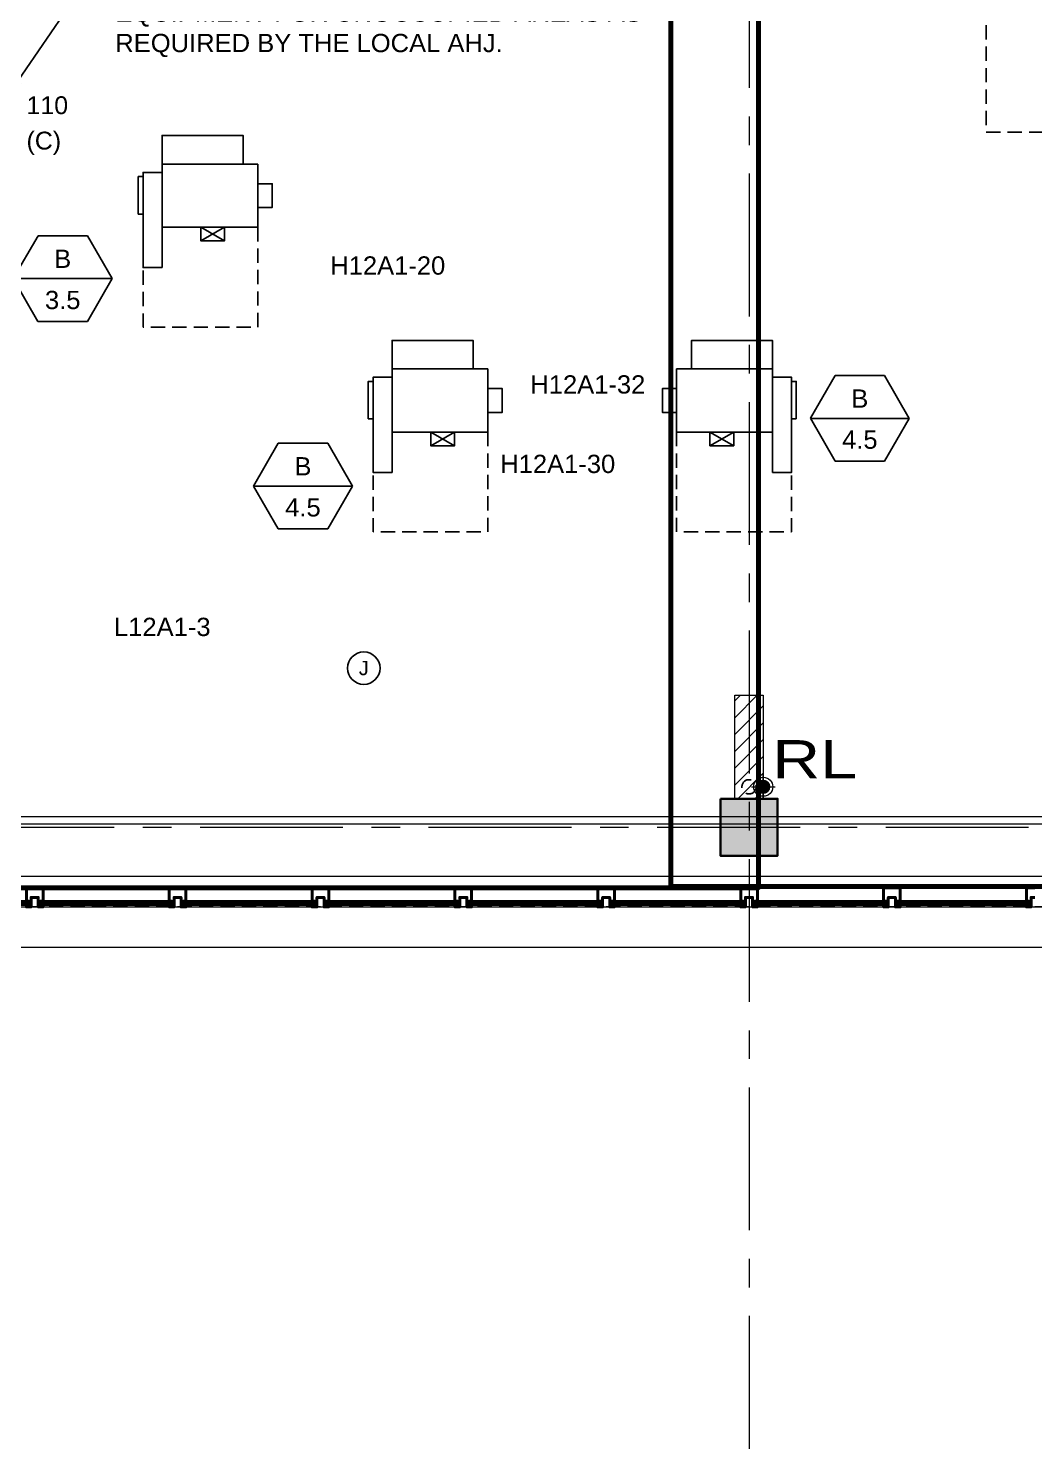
# Model space of a CAD drawing. Header units: inches. Extents: x -26575 to 27, y -11337 to 2257.
# Drawn here: x -24244 to -23821, y -244 to 350 of the extents above; entities that cross this region are included whole.
import ezdxf
from ezdxf import colors
from ezdxf.entities.mleader import LeaderData, LeaderLine
from ezdxf.enums import TextEntityAlignment as Align
from ezdxf.math import Vec2, Vec3

# ---------------------------------------------------------------- set-up
doc = ezdxf.new("R2010")
doc.units = ezdxf.units.IN
doc.header["$LTSCALE"] = 48
doc.header["$MEASUREMENT"] = 0
for name, pattern in [('A106$0$CENTER', [2, 1.25, -0.25, 0.25, -0.25]), ('A112$0$CENTER', [2, 1.25, -0.25, 0.25, -0.25]), ('CENTER2', [1.125, 0.75, -0.125, 0.125, -0.125]), ('HIDDEN2', [0.1875, 0.125, -0.0625]), ('NB - 12th floor_plan$0$HIDDEN2', [0.1875, 0.125, -0.0625])]:
    doc.linetypes.add(name, pattern=pattern)
for name, color, linetype in [('A106$0$A-ANNO-PATT-1-12', 8, 'Continuous'), ('A106$0$A-ANNO-TEXT', 8, 'Continuous'), ('A106$0$A-FLOR-AWNG', 8, 'Continuous'), ('A106$0$A-FLOR-SLAB', 8, 'Continuous'), ('A106$0$A-FLOR-SLEEVE', 8, 'Continuous'), ('A106$0$A-GLAZ', 8, 'Continuous'), ('A106$0$A-GRID-GRD1-12', 8, 'CENTER2'), ('A106$0$A-GRID-GRDP0-15', 8, 'Continuous'), ('A106$0$A-ROOF-LEAD-3-12', 8, 'Continuous'), ('A112$0$A-ANNO-PATT-1-12', 8, 'Continuous'), ('A112$0$A-COLS-COL1-12', 8, 'Continuous'), ('A112$0$A-FLOR-AWNG', 8, 'Continuous'), ('A112$0$A-FLOR-SLAB', 8, 'Continuous'), ('A112$0$A-FLOR-SLEEVE', 8, 'Continuous'), ('A112$0$A-GLAZ', 8, 'Continuous'), ('A112$0$A-GRID-GRD1-12', 8, 'Continuous'), ('A112$0$A-GRID-GRDP0-15', 8, 'Continuous'), ('A112$0$A-ROOF-LEAD-3-12', 8, 'A112$0$CENTER'), ('A612$0$A-CLNG-SFFT', 8, 'Continuous'), ('A612$0$A-COLS-COL1-12', 8, 'Continuous'), ('A612$0$A-FLOR-SLEEVE', 8, 'Continuous'), ('A612$0$A-SHAD-PAT1', 8, 'Continuous'), ('ANNTEXT', 6, 'Continuous'), ('E-Anno-Note', 6, 'Continuous'), ('E-FIRE', 234, 'Continuous'), ('E-Powr-Circ', 232, 'Continuous'), ('E-Powr-Devc @ 96', 233, 'Continuous'), ('E-TEXT', 6, 'Continuous'), ('M-HVAC-blck', 6, 'Continuous'), ('M-HVAC-clrn', 1, 'HIDDEN2'), ('M-HVAC-EQPM-FPTD', 94, 'Continuous'), ('M-HVAC-FUTR', 4, 'HIDDEN2'), ('M-HVAC-Supp', 93, 'Continuous'), ('M-HVAC-TEXT', 6, 'Continuous'), ('NB - 12th floor_plan$0$STCCOLS1', 1, 'NB - 12th floor_plan$0$HIDDEN2'), ('NB - 12th floor_plan$0$STFIN1', 1, 'NB - 12th floor_plan$0$HIDDEN2'), ('NB - 12th floor_plan$0$STWETSTACK', 1, 'NB - 12th floor_plan$0$HIDDEN2'), ('XREF', 7, 'Continuous')]:
    doc.layers.add(name, color=color, linetype=linetype)
doc.layers.add('E-Fire-Covr', color=240, linetype='Continuous', lineweight=70, plot=False)
doc.styles.add('A106$0$style-Arial', font='arial.ttf')
doc.styles.add('M08', font='arial.ttf', dxfattribs={"height": 7.68})
doc.styles.add('MAMEP ANNO', font='arial.ttf', dxfattribs={"height": 0.078125})
doc.styles.get("Standard").update_dxf_attribs({"font": 'simplex.shx'})
doc.dimstyles.get("Standard").update_dxf_attribs({"dimtxt": 0.18, "dimasz": 0.125, "dimexe": 0.18, "dimexo": 0.0625, "dimgap": 0.09, "dimtad": 0, "dimtih": 1, "dimtoh": 1, "dimdec": 4, "dimzin": 0, "dimdsep": 46, "dimtxsty": 'Standard', "dimcen": 0.09, "dimadec": 0, "dimazin": 0, "dimtfac": 1, "dimtdec": 4, "dimtofl": 0, "dimtmove": 0, "dimatfit": 3, "dimfxl": 1, "dimtolj": 1, "dimtzin": 0, "dimarcsym": 0})

# ---------------------------------------------------------------- blocks, each defined once
blk = doc.blocks.new('A106$0$CW10_2')
at = {"layer": 'A106$0$A-GLAZ', "linetype": 'Continuous', "lineweight": 40}
for p, q in [((-117.25, -5.75), (-117.25, -7)), ((-117.25, -5.75), (-62.75, -5.75)), ((-62.75, -5.75), (-62.75, -7)), ((-2.75, -5.75), (-57.25, -5.75)), ((-57.25, -5.75), (-57.25, -7)), ((-2.75, -5.75), (-2.75, -7)), ((-117.25, -7), (-62.75, -7)), ((-2.75, -7), (-57.25, -7))]:
    blk.add_line(p, q, dxfattribs=at)
at = {"layer": 'A106$0$A-GLAZ', "linetype": 'Continuous', "lineweight": 0}
for p, q in [((-116.5, 0), (-63.5, 0)), ((-3.5, 0), (-56.5, 0)), ((-117.25, -6.25), (-62.75, -6.25)), ((-117.25, -6.75), (-62.75, -6.75)), ((-2.75, -6.25), (-57.25, -6.25)), ((-2.75, -6.75), (-57.25, -6.75))]:
    blk.add_line(p, q, dxfattribs=at)
at = {"layer": 'A106$0$A-GLAZ', "linetype": 'Continuous', "lineweight": 40, "flags": 128}
for points in [[(0, -4), (-1.5, -4), (-1.5, -8), (-3.5, -8), (-3.5, -7.25), (-2.5, -7.25), (-2.5, -5.5), (-3.5, -5.5), (-3.5, 0), (0, 0)], [(-120, -4), (-118.5, -4), (-118.5, -8), (-116.5, -8), (-116.5, -7.25), (-117.5, -7.25), (-117.5, -5.5), (-116.5, -5.5), (-116.5, 0), (-120, 0)], [(-60, -4), (-61.5, -4), (-61.5, -8), (-63.5, -8), (-63.5, -7.25), (-62.5, -7.25), (-62.5, -5.5), (-63.5, -5.5), (-63.5, 0), (-60, 0)], [(-60, -4), (-58.5, -4), (-58.5, -8), (-56.5, -8), (-56.5, -7.25), (-57.5, -7.25), (-57.5, -5.5), (-56.5, -5.5), (-56.5, 0), (-60, 0)]]:
    blk.add_lwpolyline(points, dxfattribs=at)
blk = doc.blocks.new('*D358', base_point=(0, 0))
at = {"layer": 'A106$0$A-FLOR-SLEEVE', "linetype": 'Continuous', "lineweight": 0}
for p, q in [((0, -5), (0, 5)), ((-5, 0), (5, 0))]:
    blk.add_line(p, q, dxfattribs=at)
blk = doc.blocks.new('*U357')
at = {"layer": 'A106$0$A-FLOR-SLEEVE', "linetype": 'Continuous', "lineweight": 13}
blk.add_circle((0, 0), 4, dxfattribs=at)
at = {"layer": 'A106$0$A-FLOR-SLEEVE', "linetype": 'Continuous', "lineweight": 0}
blk.add_blockref('*D358', (0, 0), dxfattribs=at)
blk = doc.blocks.new('A106')
at = {"layer": 'A106$0$A-ROOF-LEAD-3-12', "lineweight": 13}
h = blk.add_hatch(color=256, dxfattribs=at)
edge = h.paths.add_edge_path()
edge.add_arc((-23935.02, 31.59), 3, 0, 360)
at = {"layer": 'A106$0$A-ANNO-PATT-1-12', "lineweight": 30}
blk.add_solid([(-23929.02, 2.59), (-23929.02, 26.59), (-23953.02, 2.59), (-23953.02, 26.59)], dxfattribs=at)
at = {"layer": 'A106$0$A-FLOR-AWNG', "lineweight": 0}
for p in [(-23011.02, -35.91), (-24108.81, -35.91)]:
    blk.add_line(p, (-24602.52, -35.91), dxfattribs=at)
at = {"layer": 'A106$0$A-FLOR-SLAB', "lineweight": 0, "flags": 128}
blk.add_lwpolyline([(-23869.27, 1530.35), (-21072.77, 1530.34), (-21072.77, -6.15), (-22489.27, -6.15), (-22489.27, 53.84), (-22872.77, 53.84), (-22872.77, -6.15), (-24409.27, -6.15)], dxfattribs=at)
at = {"layer": 'A106$0$A-GLAZ', "lineweight": 0}
for p, q in [((-24177.52, -10.9), (-24124.52, -10.9)), ((-24108.81, -10.9), (-24117.52, -10.9)), ((-24178.27, -17.15), (-24123.77, -17.15)), ((-24178.27, -17.65), (-24123.77, -17.65)), ((-24108.81, -17.15), (-24118.27, -17.15)), ((-24108.81, -17.65), (-24118.27, -17.65)), ((-24422.02, -18.9), (-23010.02, -18.9)), ((-24422.02, -18.9), (-24108.81, -18.9))]:
    blk.add_line(p, q, dxfattribs=at)
at = {"layer": 'A106$0$A-GLAZ', "lineweight": 40}
for p, q in [((-24178.27, -16.65), (-24178.27, -17.9)), ((-24178.27, -16.65), (-24123.77, -16.65)), ((-24123.77, -16.65), (-24123.77, -17.9)), ((-24108.81, -16.65), (-24118.27, -16.65)), ((-24118.27, -16.65), (-24118.27, -17.9)), ((-24178.27, -17.9), (-24123.77, -17.9)), ((-24108.81, -17.9), (-24118.27, -17.9))]:
    blk.add_line(p, q, dxfattribs=at)
at = {"layer": 'A106$0$A-GLAZ', "lineweight": 40, "flags": 128}
for points in [[(-24181.02, -14.9), (-24179.52, -14.9), (-24179.52, -18.9), (-24177.52, -18.9), (-24177.52, -18.15), (-24178.52, -18.15), (-24178.52, -16.4), (-24177.52, -16.4), (-24177.52, -10.9), (-24181.02, -10.9)], [(-24121.02, -14.9), (-24122.52, -14.9), (-24122.52, -18.9), (-24124.52, -18.9), (-24124.52, -18.15), (-24123.52, -18.15), (-24123.52, -16.4), (-24124.52, -16.4), (-24124.52, -10.9), (-24121.02, -10.9)], [(-24121.02, -14.9), (-24119.52, -14.9), (-24119.52, -18.9), (-24117.52, -18.9), (-24117.52, -18.15), (-24118.52, -18.15), (-24118.52, -16.4), (-24117.52, -16.4), (-24117.52, -10.9), (-24121.02, -10.9)]]:
    blk.add_lwpolyline(points, dxfattribs=at)
at = {"layer": 'A106$0$A-GRID-GRD1-12', "linetype": 'A106$0$CENTER', "lineweight": 0}
blk.add_line((-24363.6, 14.59), (-20442.35, 14.59), dxfattribs=at)
at = {"layer": 'A106$0$A-GRID-GRDP0-15', "linetype": 'A106$0$CENTER', "lineweight": 0}
blk.add_line((-23941.02, 2113.24), (-23941.02, -676.9), dxfattribs=at)
at = {"layer": 'A106$0$A-FLOR-SLEEVE', "lineweight": 13}
blk.add_blockref('*U357', (-23935.02, 31.59), dxfattribs=at)
at = {"layer": 'A106$0$A-GLAZ', "lineweight": 40}
for p in [(-24181.02, -10.9), (-24061.02, -10.9), (-23941.02, -10.9), (-23821.02, -10.9)]:
    blk.add_blockref('A106$0$CW10_2', p, dxfattribs=at)
at = {"layer": 'A106$0$A-ANNO-TEXT', "lineweight": 13, "style": 'A106$0$style-Arial', "width": 1.246875}
blk.add_text('RL', height=16, dxfattribs=at).set_placement((-23931.27, 51.2, 0.21), align=Align.TOP_LEFT)
blk = doc.blocks.new('A112')
at = {"layer": 'A112$0$A-ROOF-LEAD-3-12', "lineweight": 13}
h = blk.add_hatch(color=256, dxfattribs=at)
edge = h.paths.add_edge_path()
edge.add_arc((-23935.02, 31.59), 3, 0, 360)
at = {"layer": 'A112$0$A-ANNO-PATT-1-12', "lineweight": 30}
blk.add_solid([(-23929.02, 2.59), (-23929.02, 26.59), (-23953.02, 2.59), (-23953.02, 26.59)], dxfattribs=at)
at = {"layer": 'A112$0$A-COLS-COL1-12', "lineweight": 30}
blk.add_3dface([(-23953.02, 26.59), (-23929.02, 26.59), (-23929.02, 2.59), (-23953.02, 2.59)], dxfattribs=at)
at = {"layer": 'A112$0$A-FLOR-AWNG', "lineweight": 0}
for p in [(-23011.02, -35.91), (-24108.81, -35.91)]:
    blk.add_line(p, (-24602.52, -35.91), dxfattribs=at)
at = {"layer": 'A112$0$A-FLOR-SLAB', "lineweight": 0, "flags": 128}
blk.add_lwpolyline([(-23869.27, 1530.35), (-21072.77, 1530.34), (-21072.77, -6.15), (-22489.27, -6.15), (-22489.27, 53.84), (-22872.77, 53.84), (-22872.77, -6.15), (-24409.27, -6.15)], dxfattribs=at)
at = {"layer": 'A112$0$A-FLOR-SLEEVE', "lineweight": 0}
for p, q in [((-23935.02, 26.59), (-23935.02, 36.59)), ((-23940.02, 31.59), (-23930.02, 31.59))]:
    blk.add_line(p, q, dxfattribs=at)
at = {"layer": 'A112$0$A-FLOR-SLEEVE', "lineweight": 13}
blk.add_circle((-23935.02, 31.59), 4, dxfattribs=at)
at = {"layer": 'A112$0$A-GLAZ', "lineweight": 0}
for p, q in [((-24184.52, -10.9), (-24237.52, -10.9)), ((-24177.52, -10.9), (-24124.52, -10.9)), ((-24177.52, -10.9), (-24124.52, -10.9)), ((-24108.81, -10.9), (-24117.52, -10.9)), ((-24064.52, -10.9), (-24117.52, -10.9)), ((-24057.52, -10.9), (-24004.52, -10.9)), ((-23944.52, -10.9), (-23997.52, -10.9)), ((-23937.52, -10.9), (-23884.52, -10.9)), ((-23824.52, -10.9), (-23877.52, -10.9)), ((-24183.77, -17.15), (-24238.27, -17.15)), ((-24183.77, -17.65), (-24238.27, -17.65)), ((-24178.27, -17.15), (-24123.77, -17.15)), ((-24178.27, -17.15), (-24123.77, -17.15)), ((-24178.27, -17.65), (-24123.77, -17.65)), ((-24178.27, -17.65), (-24123.77, -17.65)), ((-24108.81, -17.15), (-24118.27, -17.15)), ((-24063.77, -17.15), (-24118.27, -17.15)), ((-24108.81, -17.65), (-24118.27, -17.65)), ((-24063.77, -17.65), (-24118.27, -17.65)), ((-24058.27, -17.15), (-24003.77, -17.15)), ((-24058.27, -17.65), (-24003.77, -17.65)), ((-23943.77, -17.15), (-23998.27, -17.15)), ((-23943.77, -17.65), (-23998.27, -17.65)), ((-23938.27, -17.15), (-23883.77, -17.15)), ((-23938.27, -17.65), (-23883.77, -17.65)), ((-23823.77, -17.15), (-23878.27, -17.15)), ((-23823.77, -17.65), (-23878.27, -17.65)), ((-24422.02, -18.9), (-23010.02, -18.9)), ((-24422.02, -18.9), (-24108.81, -18.9))]:
    blk.add_line(p, q, dxfattribs=at)
at = {"layer": 'A112$0$A-GLAZ', "lineweight": 40}
for p, q in [((-24183.77, -16.65), (-24238.27, -16.65)), ((-24238.27, -16.65), (-24238.27, -17.9)), ((-24183.77, -16.65), (-24183.77, -17.9)), ((-24178.27, -16.65), (-24178.27, -17.9)), ((-24178.27, -16.65), (-24123.77, -16.65)), ((-24178.27, -16.65), (-24178.27, -17.9)), ((-24178.27, -16.65), (-24123.77, -16.65)), ((-24123.77, -16.65), (-24123.77, -17.9)), ((-24123.77, -16.65), (-24123.77, -17.9)), ((-24108.81, -16.65), (-24118.27, -16.65)), ((-24118.27, -16.65), (-24118.27, -17.9)), ((-24063.77, -16.65), (-24118.27, -16.65)), ((-24118.27, -16.65), (-24118.27, -17.9)), ((-24063.77, -16.65), (-24063.77, -17.9)), ((-24058.27, -16.65), (-24058.27, -17.9)), ((-24058.27, -16.65), (-24003.77, -16.65)), ((-24003.77, -16.65), (-24003.77, -17.9)), ((-23943.77, -16.65), (-23998.27, -16.65)), ((-23998.27, -16.65), (-23998.27, -17.9)), ((-23943.77, -16.65), (-23943.77, -17.9)), ((-23938.27, -16.65), (-23938.27, -17.9)), ((-23938.27, -16.65), (-23883.77, -16.65)), ((-23883.77, -16.65), (-23883.77, -17.9)), ((-23823.77, -16.65), (-23878.27, -16.65)), ((-23878.27, -16.65), (-23878.27, -17.9)), ((-23823.77, -16.65), (-23823.77, -17.9)), ((-24183.77, -17.9), (-24238.27, -17.9)), ((-24178.27, -17.9), (-24123.77, -17.9)), ((-24178.27, -17.9), (-24123.77, -17.9)), ((-24108.81, -17.9), (-24118.27, -17.9)), ((-24063.77, -17.9), (-24118.27, -17.9)), ((-24058.27, -17.9), (-24003.77, -17.9)), ((-23943.77, -17.9), (-23998.27, -17.9)), ((-23938.27, -17.9), (-23883.77, -17.9)), ((-23823.77, -17.9), (-23878.27, -17.9))]:
    blk.add_line(p, q, dxfattribs=at)
at = {"layer": 'A112$0$A-GLAZ', "lineweight": 40, "flags": 128}
for points in [[(-24241.02, -14.9), (-24242.52, -14.9), (-24242.52, -18.9), (-24244.52, -18.9), (-24244.52, -18.15), (-24243.52, -18.15), (-24243.52, -16.4), (-24244.52, -16.4), (-24244.52, -10.9), (-24241.02, -10.9)], [(-24241.02, -14.9), (-24239.52, -14.9), (-24239.52, -18.9), (-24237.52, -18.9), (-24237.52, -18.15), (-24238.52, -18.15), (-24238.52, -16.4), (-24237.52, -16.4), (-24237.52, -10.9), (-24241.02, -10.9)], [(-24181.02, -14.9), (-24182.52, -14.9), (-24182.52, -18.9), (-24184.52, -18.9), (-24184.52, -18.15), (-24183.52, -18.15), (-24183.52, -16.4), (-24184.52, -16.4), (-24184.52, -10.9), (-24181.02, -10.9)], [(-24181.02, -14.9), (-24179.52, -14.9), (-24179.52, -18.9), (-24177.52, -18.9), (-24177.52, -18.15), (-24178.52, -18.15), (-24178.52, -16.4), (-24177.52, -16.4), (-24177.52, -10.9), (-24181.02, -10.9)], [(-24181.02, -14.9), (-24179.52, -14.9), (-24179.52, -18.9), (-24177.52, -18.9), (-24177.52, -18.15), (-24178.52, -18.15), (-24178.52, -16.4), (-24177.52, -16.4), (-24177.52, -10.9), (-24181.02, -10.9)], [(-24121.02, -14.9), (-24122.52, -14.9), (-24122.52, -18.9), (-24124.52, -18.9), (-24124.52, -18.15), (-24123.52, -18.15), (-24123.52, -16.4), (-24124.52, -16.4), (-24124.52, -10.9), (-24121.02, -10.9)], [(-24121.02, -14.9), (-24122.52, -14.9), (-24122.52, -18.9), (-24124.52, -18.9), (-24124.52, -18.15), (-24123.52, -18.15), (-24123.52, -16.4), (-24124.52, -16.4), (-24124.52, -10.9), (-24121.02, -10.9)], [(-24121.02, -14.9), (-24119.52, -14.9), (-24119.52, -18.9), (-24117.52, -18.9), (-24117.52, -18.15), (-24118.52, -18.15), (-24118.52, -16.4), (-24117.52, -16.4), (-24117.52, -10.9), (-24121.02, -10.9)], [(-24121.02, -14.9), (-24119.52, -14.9), (-24119.52, -18.9), (-24117.52, -18.9), (-24117.52, -18.15), (-24118.52, -18.15), (-24118.52, -16.4), (-24117.52, -16.4), (-24117.52, -10.9), (-24121.02, -10.9)], [(-24061.02, -14.9), (-24062.52, -14.9), (-24062.52, -18.9), (-24064.52, -18.9), (-24064.52, -18.15), (-24063.52, -18.15), (-24063.52, -16.4), (-24064.52, -16.4), (-24064.52, -10.9), (-24061.02, -10.9)], [(-24061.02, -14.9), (-24059.52, -14.9), (-24059.52, -18.9), (-24057.52, -18.9), (-24057.52, -18.15), (-24058.52, -18.15), (-24058.52, -16.4), (-24057.52, -16.4), (-24057.52, -10.9), (-24061.02, -10.9)], [(-24001.02, -14.9), (-24002.52, -14.9), (-24002.52, -18.9), (-24004.52, -18.9), (-24004.52, -18.15), (-24003.52, -18.15), (-24003.52, -16.4), (-24004.52, -16.4), (-24004.52, -10.9), (-24001.02, -10.9)], [(-24001.02, -14.9), (-23999.52, -14.9), (-23999.52, -18.9), (-23997.52, -18.9), (-23997.52, -18.15), (-23998.52, -18.15), (-23998.52, -16.4), (-23997.52, -16.4), (-23997.52, -10.9), (-24001.02, -10.9)], [(-23941.02, -14.9), (-23942.52, -14.9), (-23942.52, -18.9), (-23944.52, -18.9), (-23944.52, -18.15), (-23943.52, -18.15), (-23943.52, -16.4), (-23944.52, -16.4), (-23944.52, -10.9), (-23941.02, -10.9)], [(-23941.02, -14.9), (-23939.52, -14.9), (-23939.52, -18.9), (-23937.52, -18.9), (-23937.52, -18.15), (-23938.52, -18.15), (-23938.52, -16.4), (-23937.52, -16.4), (-23937.52, -10.9), (-23941.02, -10.9)], [(-23881.02, -14.9), (-23882.52, -14.9), (-23882.52, -18.9), (-23884.52, -18.9), (-23884.52, -18.15), (-23883.52, -18.15), (-23883.52, -16.4), (-23884.52, -16.4), (-23884.52, -10.9), (-23881.02, -10.9)], [(-23881.02, -14.9), (-23879.52, -14.9), (-23879.52, -18.9), (-23877.52, -18.9), (-23877.52, -18.15), (-23878.52, -18.15), (-23878.52, -16.4), (-23877.52, -16.4), (-23877.52, -10.9), (-23881.02, -10.9)], [(-23821.02, -14.9), (-23822.52, -14.9), (-23822.52, -18.9), (-23824.52, -18.9), (-23824.52, -18.15), (-23823.52, -18.15), (-23823.52, -16.4), (-23824.52, -16.4), (-23824.52, -10.9), (-23821.02, -10.9)]]:
    blk.add_lwpolyline(points, dxfattribs=at)
at = {"layer": 'A112$0$A-GRID-GRD1-12', "linetype": 'A112$0$CENTER', "lineweight": 0}
blk.add_line((-24363.6, 14.59), (-20442.35, 14.59), dxfattribs=at)
at = {"layer": 'A112$0$A-GRID-GRDP0-15', "linetype": 'A112$0$CENTER', "lineweight": 0}
blk.add_line((-23941.02, 2113.24), (-23941.02, -676.9), dxfattribs=at)
blk = doc.blocks.new('A612')
at = {"layer": 'A612$0$A-SHAD-PAT1', "lineweight": 0}
h = blk.add_hatch(dxfattribs=at)
h.set_pattern_fill('HATCH', color=256, style=0, pattern_type=2)
h.set_pattern_definition([(45, (-23902.387, 69.905), (-3.53553, 3.53553), [])])
h.paths.add_polyline_path([(-23947.02, 70.09), (-23935.02, 70.09), (-23935.02, 26.59), (-23947.02, 26.59)])
at = {"layer": 'A612$0$A-CLNG-SFFT', "lineweight": 0}
for p, q in [((-24384.02, 19.1, 0), (-22898.02, 19.1, 0)), ((-24387.02, 16.1, 0), (-22895.02, 16.1, 0))]:
    blk.add_line(p, q, dxfattribs=at)
at = {"layer": 'A612$0$A-COLS-COL1-12', "lineweight": 30}
blk.add_3dface([(-23953.02, 26.59), (-23929.02, 26.59), (-23929.02, 2.59), (-23953.02, 2.59)], dxfattribs=at)
at = {"layer": 'A612$0$A-FLOR-SLEEVE', "lineweight": 0}
for p, q in [((-23935.02, 26.59), (-23935.02, 36.59)), ((-23940.02, 31.59), (-23930.02, 31.59))]:
    blk.add_line(p, q, dxfattribs=at)
at = {"layer": 'A612$0$A-FLOR-SLEEVE', "lineweight": 13}
blk.add_circle((-23935.02, 31.59), 4, dxfattribs=at)
at = {"layer": 'A612$0$A-SHAD-PAT1', "lineweight": 0}
blk.add_3dface([(-23947.02, 70.09), (-23935.02, 70.09), (-23935.02, 26.59), (-23947.02, 26.59)], dxfattribs=at)
blk = doc.blocks.new('NB - 12th floor_plan')
at = {"layer": 'NB - 12th floor_plan$0$STCCOLS1'}
blk.add_lwpolyline([(-23953.02, 26.59), (-23929.02, 26.59), (-23929.02, 2.59), (-23953.02, 2.59)], close=True, dxfattribs=at)
at = {"layer": 'NB - 12th floor_plan$0$STFIN1', "elevation": 0}
blk.add_lwpolyline([(-22861.02, -18.9), (-24421.02, -18.9), (-24421.02, 162.09), (-24433.63, 168.06), (-24487.87, 192.07), (-24599.08, 241.31)], dxfattribs=at)
at = {"layer": 'NB - 12th floor_plan$0$STWETSTACK'}
blk.add_circle((-23941.02, 31.59), 3, dxfattribs=at)
blk = doc.blocks.new('*U164')
at = {"layer": 'E-Fire-Covr'}
blk.add_lwpolyline([(10.15, 322), (318, 322), (318, -314), (-318, -314), (-318, 322), (-9.51, 322)], dxfattribs=at)
at = {"color": 6, "style": 'MAMEP ANNO'}
for s, p in [('110', (10.55, 11.08)), ('(C)', (10.55, -3.78))]:
    blk.add_text(s, height=7.5, dxfattribs=at).set_placement(p)
blk = doc.blocks.new('Symbol-Thermostat-Anno')
at = {"color": 0, "linetype": 'ByBlock'}
blk.add_circle((0, 0), 0.0711, dxfattribs=at)
at = {"color": 0, "linetype": 'ByBlock', "style": 'MAMEP ANNO'}
blk.add_attdef('T', text='', height=0.0625, dxfattribs=at).set_placement((0, 0), align=Align.MIDDLE)
blk = doc.blocks.new('A$C4BF10DA9')
at = {"layer": 'E-Powr-Circ'}
for p, q in [((20, 42), (30, 36.25)), ((20, 36.25), (30, 42))]:
    blk.add_line(p, q, dxfattribs=at)
at = {"layer": 'M-HVAC-clrn', "flags": 128}
blk.add_lwpolyline([(6, 42), (6, 0), (54.25, 0), (54.25, 25)], dxfattribs=at)
at = {"layer": 'M-HVAC-EQPM-FPTD'}
for p, q in [((6, 68.5), (6, 42)), ((46.25, 68.5), (6, 68.5)), ((46.25, 42), (46.25, 68.5)), ((6, 42), (46.25, 42))]:
    blk.add_line(p, q, dxfattribs=at)
for points in [[(12.25, 68.5), (46.25, 68.5), (46.25, 80.5), (12.25, 80.5)], [(6, 50.25), (6, 60.25), (0, 60.25), (0, 50.25)], [(46.25, 25), (54.25, 25), (54.25, 65), (46.25, 65)], [(30, 42), (20, 42), (20, 36.25), (30, 36.25)]]:
    blk.add_lwpolyline(points, close=True, dxfattribs=at)
at = {"layer": 'M-HVAC-Supp'}
blk.add_lwpolyline([(56.25, 47.5), (56.25, 63.25), (54.25, 63.25), (54.25, 47.5)], close=True, dxfattribs=at)
blk = doc.blocks.new('A$C73FD2CE6')
at = {"layer": 'M-HVAC-blck'}
for p, q in [((10.41, 36), (0, 18.01)), ((10.41, 36), (31.18, 36)), ((41.57, 17.97), (31.18, 36)), ((0, 18.01), (10.37, 0)), ((0.01, 17.99), (41.56, 17.99)), ((31.17, 0), (41.57, 17.97)), ((10.37, 0), (31.17, 0))]:
    blk.add_line(p, q, dxfattribs=at)
at = {"layer": 'M-HVAC-TEXT', "style": 'M08'}
for tag, p in [('2', (20.78, 26.3)), ('1', (20.78, 8.99))]:
    blk.add_attdef(tag, text='', height=7.68, dxfattribs=at).set_placement(p, align=Align.MIDDLE)

msp = doc.modelspace()

# ---------------------------------------------------------------- linework, layer by layer
at = {"layer": 'E-Powr-Circ'}
for p, q in [((-23957.41, 180.68), (-23947.41, 174.93)), ((-23957.41, 174.93), (-23947.41, 180.68))]:
    msp.add_line(p, q, dxfattribs=at)
at = {"layer": 'M-HVAC-clrn', "flags": 128}
msp.add_lwpolyline([(-23971.41, 180.68), (-23971.41, 138.68), (-23923.16, 138.68), (-23923.16, 163.68)], dxfattribs=at)
at = {"layer": 'M-HVAC-EQPM-FPTD'}
for p, q in [((-23971.41, 207.18), (-23971.41, 180.68)), ((-23931.16, 207.18), (-23971.41, 207.18)), ((-23931.16, 180.68), (-23931.16, 207.18)), ((-23971.41, 180.68), (-23931.16, 180.68))]:
    msp.add_line(p, q, dxfattribs=at)
for points in [[(-23965.16, 207.18), (-23931.16, 207.18), (-23931.16, 219.18), (-23965.16, 219.18)], [(-23931.16, 163.68), (-23923.16, 163.68), (-23923.16, 203.68), (-23931.16, 203.68)], [(-23971.41, 188.93), (-23971.41, 198.93), (-23977.41, 198.93), (-23977.41, 188.93)], [(-23947.41, 180.68), (-23957.41, 180.68), (-23957.41, 174.93), (-23947.41, 174.93)]]:
    msp.add_lwpolyline(points, close=True, dxfattribs=at)
at = {"layer": 'M-HVAC-Supp'}
msp.add_lwpolyline([(-23921.16, 186.18), (-23921.16, 201.93), (-23923.16, 201.93), (-23923.16, 186.18)], close=True, dxfattribs=at)

# ---------------------------------------------------------------- block references
at = {"layer": 'E-FIRE'}
for p in [(-24255.02, 303.16), (-23655.84, 303.69)]:
    msp.add_blockref('*U164', p, dxfattribs=at)
at = {"layer": 'E-Powr-Devc @ 96', "xscale": 96, "yscale": 96, "zscale": 96}
msp.add_blockref('Symbol-Thermostat-Anno', (-24102.81, 81.45), dxfattribs=at).add_auto_attribs({'T': 'J'})
at = {"layer": 'M-HVAC-blck'}
for p, values in [((-24250.04, 227.17), {'2': 'B', '1': '3.5'}), ((-23915.26, 168.43), {'2': 'B', '1': '4.5'}), ((-24149.15, 139.97), {'2': 'B', '1': '4.5'})]:
    msp.add_blockref('A$C73FD2CE6', p, dxfattribs=at).add_auto_attribs(values)
at = {"layer": 'M-HVAC-EQPM-FPTD', "xscale": -1}
msp.add_blockref('A$C4BF10DA9', (-24141.26, 224.77), dxfattribs=at)
at = {"layer": 'M-HVAC-FUTR', "xscale": -1, "rotation": 270}
msp.add_blockref('A$C4BF10DA9', (-23841.39, 300.62), dxfattribs=at)
at = {"layer": 'M-HVAC-FUTR', "xscale": -1}
msp.add_blockref('A$C4BF10DA9', (-24044.67, 138.68), dxfattribs=at)
at = {"layer": 'XREF'}
for name in ['A106', 'A112', 'NB - 12th floor_plan', 'A612']:
    msp.add_blockref(name, (0, 0), dxfattribs=at)

# ---------------------------------------------------------------- texts
at = {"layer": 'ANNTEXT', "char_height": 7.68, "attachment_point": 1, "style": 'M08'}
for s, width, insert in [('PROVIDE TEMPORARY FIRE ALARM EQUIPMENT FOR UNOCCUPIED AREAS AS REQUIRED BY THE LOCAL AHJ.', 252.1796, (-24207.18, 373.58)), ('H12A1-20', 59.1811, (-24116.89, 254.48)), ('H12A1-32', 59.1811, (-24032.87, 204.51)), ('H12A1-30', 59.1811, (-24045.5, 171.12))]:
    msp.add_mtext_dynamic_manual_height_columns(s, width=width, gutter_width=1, heights=[0], dxfattribs=dict(at, insert=insert))
at = {"layer": 'E-TEXT', "insert": (-24207.72, 102.63), "char_height": 7.68, "attachment_point": 1, "style": 'M08'}
msp.add_mtext_dynamic_manual_height_columns('L12A1-3', width=61.7437, gutter_width=1, heights=[0], dxfattribs=at)

# ---------------------------------------------------------------- leaders
at = {"layer": 'ANNTEXT'}
msp.add_leader([(-24255.02, 318.16), (-24220.22, 369.03), (-24212.22, 369.03)], dimstyle='Standard', override={"dimscale": 96, "dimgap": 0.09, "dimtad": 0}, dxfattribs=at)
at = {"layer": 'E-Anno-Note'}
ml = msp.add_multileader_mtext('Standard', dxfattribs=at)
ml.set_content('CEILING MOUNTED J-BOX\\PFOR MECH SHADES\\P(TYP.)', color=256, style='MAMEP ANNO')
ml.set_leader_properties(color=256, linetype='Continuous')
ml.build(insert=Vec2(0, 0))
ml.multileader.update_dxf_attribs({"has_dogleg": 0, "text_right_attachment_type": 3, "dogleg_length": 3.84, "arrow_head_size": 12, "scale": 96})
ctx = ml.context
ctx.base_point, ctx.scale, ctx.char_height, ctx.arrow_head_size, ctx.landing_gap_size, ctx.plane_origin = Vec3(-24512.3, 285.05), 96, 9.75, 12, 3.75, Vec3(-24593.49, 236.2)
ctx.right_attachment = 3
notes = []
notes.append((ctx, [(0, (0, 0, 0), (0, 0), (1, 0), 1, [])]))
ctx.mtext.insert, ctx.mtext.flow_direction = Vec3(-24508.55, 291.36), 5
ml = msp.add_multileader_mtext('Standard', dxfattribs=at)
ml.set_content('', color=256, style='MAMEP ANNO')
ml.set_leader_properties(color=256, linetype='Continuous')
ml.build(insert=Vec2(0, 0))
ml.multileader.update_dxf_attribs({"has_dogleg": 0, "text_right_attachment_type": 3, "dogleg_length": 3.84, "arrow_head_size": 12, "scale": 96})
ctx = ml.context
ctx.base_point, ctx.scale, ctx.char_height, ctx.arrow_head_size, ctx.landing_gap_size, ctx.plane_origin = Vec3(-24475.92, 252.91), 96, 9.75, 12, 3.75, Vec3(-24372.82, 197.77)
ctx.right_attachment, ctx.text_align_type = 3, 2
notes.append((ctx, [(0, (1, 1, 0), (-24099.42, 252.91), (-1, 0), 369, [(0, [(-24372.82, 197.77), (-24433.31, 252.91)], 0, [])])]))
ctx.mtext.insert, ctx.mtext.alignment, ctx.mtext.flow_direction = Vec3(-24472.17, 257.78), 3, 5
for ctx, leaders in notes:
    for number, flags, end, landing, length, lines in leaders:
        leader = LeaderData()
        leader.index, (leader.has_last_leader_line, leader.has_dogleg_vector, leader.attachment_direction) = number, flags
        leader.last_leader_point, leader.dogleg_vector, leader.dogleg_length = Vec3(end), Vec3(landing), length
        for number, points, colour, breaks in lines:
            line = LeaderLine()
            line.index, line.vertices, line.color, line.breaks = number, Vec3.list(points), colors.encode_raw_color(colour), breaks
            leader.lines.append(line)
        ctx.leaders.append(leader)

doc.saveas('drawing.dxf')
